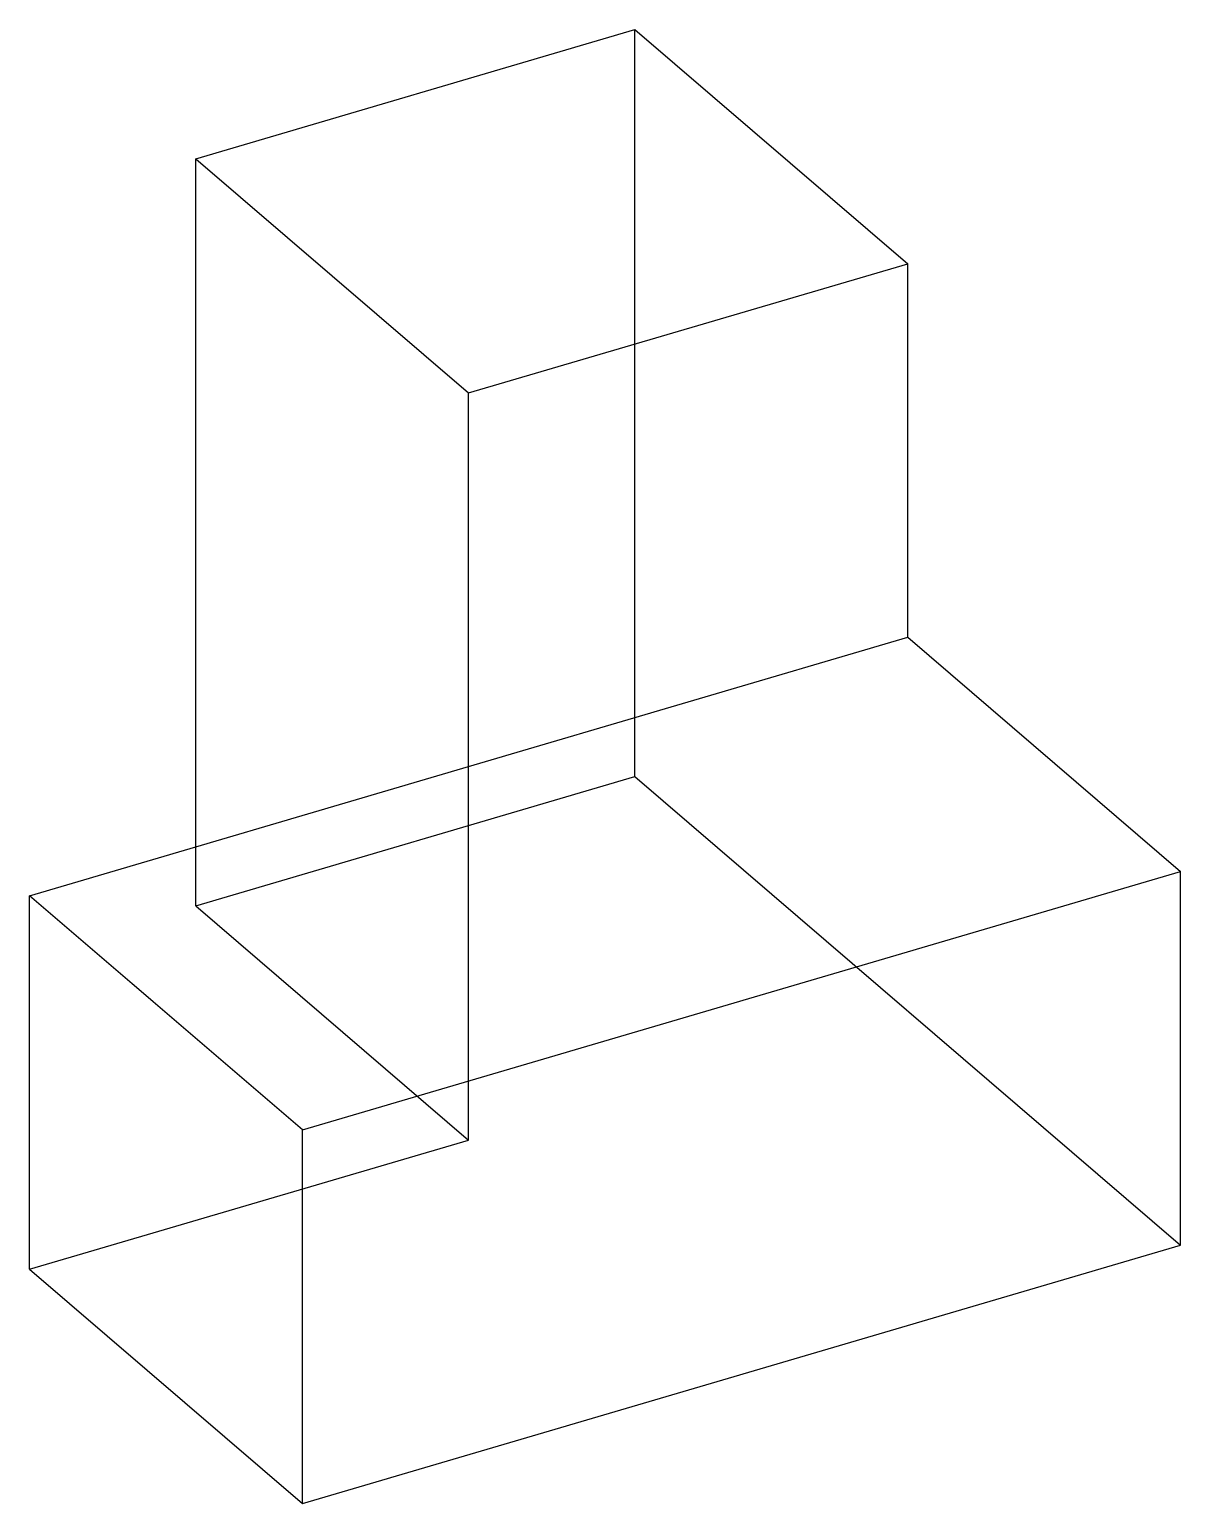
# Model space of a CAD drawing. Header units: millimetres. Extents: x 1813 to 3160, y 1412 to 3137.
import ezdxf

# ---------------------------------------------------------------- set-up
doc = ezdxf.new("R2010")
doc.units = ezdxf.units.MM

msp = doc.modelspace()

# ---------------------------------------------------------------- linework, layer by layer
for p, q in [((2007.3, 2985.6), (2521.3, 3136.8)), ((2521.3, 3136.8), (2840.7, 2862.7)), ((2521.3, 2262.5), (2521.3, 3136.8)), ((2007.3, 2111.3), (2007.3, 2985.6)), ((2007.3, 2985.6), (2326.7, 2711.5)), ((2326.7, 2711.5), (2840.7, 2862.7)), ((2840.7, 2425.6), (2840.7, 2862.7)), ((2326.7, 2274.4), (2326.7, 2711.5)), ((2326.7, 2274.4), (2840.7, 2425.6)), ((2840.7, 2425.6), (3160, 2151.5)), ((1812.7, 2123.1), (2326.7, 2274.4)), ((2007.3, 2111.3), (2521.3, 2262.5)), ((2326.7, 1837.2), (2326.7, 2274.4)), ((2521.3, 2262.5), (3160, 1714.4)), ((2132.1, 1849), (3160, 2151.5)), ((3160, 1714.4), (3160, 2151.5)), ((1812.7, 1686), (1812.7, 2123.1)), ((2132.1, 1849), (1812.7, 2123.1)), ((2007.3, 2111.3), (2326.7, 1837.2)), ((2132.1, 1411.9), (2132.1, 1849)), ((1812.7, 1686), (2326.7, 1837.2)), ((2132.1, 1411.9), (3160, 1714.4)), ((1812.7, 1686), (2132.1, 1411.9))]:
    msp.add_line(p, q)

doc.saveas('drawing.dxf')
